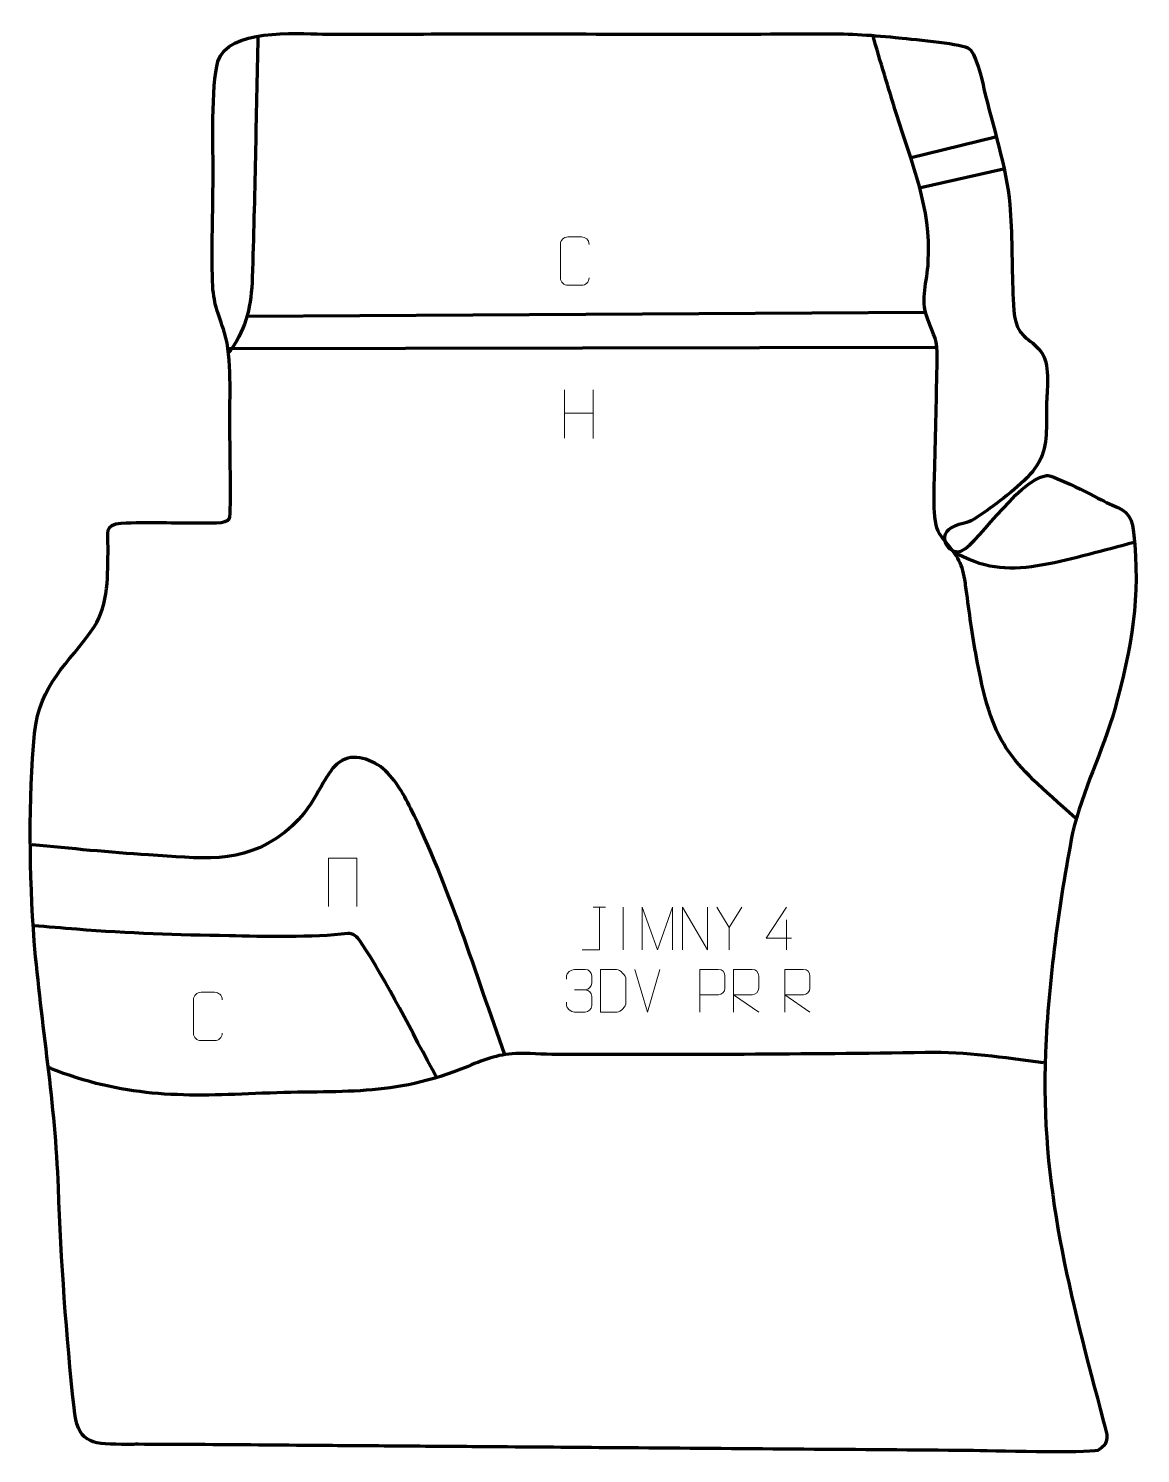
# Model space of a CAD drawing. Header units: millimetres. Extents: x 1311 to 1825, y 103 to 761.
import ezdxf

# ---------------------------------------------------------------- set-up
doc = ezdxf.new("R2010")
doc.units = ezdxf.units.MM
doc.header["$MEASUREMENT"] = 0
doc.layers.add('layer 2', color=7, linetype='Continuous')
doc.layers.add('layer 3', color=7, linetype='Continuous')

msp = doc.modelspace()

# ---------------------------------------------------------------- linework, layer by layer
at = {"layer": 'layer 2', "color": 142, "lineweight": 158}
for points, knots in [([(1417.1019, 757.7182), (1416.2287, 720.6208), (1415.7402, 683.424), (1414.4947, 646.352), (1414.4947, 646.352), (1413.9968, 633.3812), (1412.1728, 623.713), (1404.6042, 612.9312), (1404.6042, 612.9312), (1404.3255, 612.5343), (1404.046, 612.1381), (1403.7666, 611.7418)], [0, 0, 0, 0, 0.25, 0.25, 0.25, 0.25, 0.5, 0.5, 0.5, 0.5, 1, 1, 1, 1]), ([(1794.8027, 396.6794), (1763.5392, 424.3893), (1756.2986, 429.8299), (1748.7452, 472.8902), (1748.7452, 472.8902), (1746.9212, 483.288), (1745.4708, 493.7418), (1744.0859, 504.2056), (1744.0859, 504.2056), (1744.0859, 504.2056), (1743.96, 505.1717), (1743.96, 505.1717), (1743.96, 505.1717), (1742.8018, 514.045), (1740.2892, 517.6709), (1734.7788, 524.457), (1734.7788, 524.457), (1730.3821, 529.6887), (1730.2797, 531.164), (1729.7364, 538.1068), (1729.7364, 538.1068), (1729.7364, 538.1068), (1729.6245, 539.7007), (1729.6245, 539.7007), (1729.6245, 539.7007), (1729.2717, 545.6433), (1729.671, 551.7682), (1729.8479, 557.7239), (1729.8479, 557.7239), (1730.2344, 574.6155), (1730.6228, 591.5063), (1730.9298, 608.3995), (1730.9298, 608.3995), (1731.1094, 618.4074), (1729.6164, 618.5925), (1726.4216, 627.3849), (1726.4216, 627.3849), (1722.9965, 637.0894), (1726.3581, 643.8217), (1726.8369, 653.5637), (1726.8369, 653.5637), (1728.0958, 679.1786), (1719.5288, 698.1207), (1712.125, 721.8198), (1712.125, 721.8198), (1708.3516, 733.9677), (1704.6604, 746.1291), (1701.1425, 758.3539)], [0, 0, 0, 0, 0.07692308, 0.07692308, 0.07692308, 0.07692308, 0.15384615, 0.15384615, 0.15384615, 0.15384615, 0.23076923, 0.23076923, 0.23076923, 0.23076923, 0.30769231, 0.30769231, 0.30769231, 0.30769231, 0.38461538, 0.38461538, 0.38461538, 0.38461538, 0.46153846, 0.46153846, 0.46153846, 0.46153846, 0.53846154, 0.53846154, 0.53846154, 0.53846154, 0.61538462, 0.61538462, 0.61538462, 0.61538462, 0.69230769, 0.69230769, 0.69230769, 0.69230769, 0.76923077, 0.76923077, 0.76923077, 0.76923077, 0.84615385, 0.84615385, 0.84615385, 0.84615385, 1, 1, 1, 1]), ([(1821.9523, 523.9162), (1808.439, 520.4941), (1793.5143, 516.0739), (1779.9528, 513.6007), (1779.9528, 513.6007), (1764.7609, 510.9034), (1754.6096, 511.3599), (1740.6832, 518.3917), (1740.6832, 518.3917), (1740.1716, 518.6499), (1739.6595, 518.9064), (1739.147, 519.1627)], [0, 0, 0, 0, 0.25, 0.25, 0.25, 0.25, 0.5, 0.5, 0.5, 0.5, 1, 1, 1, 1]), ([(1531.1998, 287.2905), (1517.8166, 324.6839), (1505.3434, 365.6839), (1487.7069, 401.1184), (1487.7069, 401.1184), (1484.1377, 408.2896), (1480.113, 415.3544), (1473.7666, 420.4268), (1473.7666, 420.4268), (1466.6709, 424.9763), (1458.7409, 427.2079), (1452.3758, 420.344), (1452.3758, 420.344), (1450.7948, 418.6391), (1449.6628, 416.892), (1448.4518, 414.9232), (1448.4518, 414.9232), (1441.8464, 403.8046), (1439.9245, 398.6339), (1429.3292, 389.9994), (1429.3292, 389.9994), (1409.3399, 374.4003), (1389.9219, 378.377), (1366.5114, 379.7031), (1366.5114, 379.7031), (1348.5743, 380.7192), (1330.6975, 382.6547), (1312.8106, 384.3013)], [0, 0, 0, 0, 0.125, 0.125, 0.125, 0.125, 0.25, 0.25, 0.25, 0.25, 0.375, 0.375, 0.375, 0.375, 0.5, 0.5, 0.5, 0.5, 0.625, 0.625, 0.625, 0.625, 0.75, 0.75, 0.75, 0.75, 1, 1, 1, 1]), ([(1500.0031, 276.3092), (1487.5887, 298.9487), (1477.6951, 319.583), (1464.3671, 339.845), (1464.3671, 339.845), (1463.2472, 341.5474), (1460.7453, 343.6724), (1458.5982, 343.3878), (1458.5982, 343.3878), (1442.9739, 341.317), (1418.9943, 342.0133), (1403.8159, 342.2835), (1403.8159, 342.2835), (1379.8987, 342.7094), (1357.382, 343.3256), (1333.4938, 345.3226), (1333.4938, 345.3226), (1326.7657, 345.8851), (1320.0336, 346.4035), (1313.3028, 346.9349)], [0, 0, 0, 0, 0.16666667, 0.16666667, 0.16666667, 0.16666667, 0.33333333, 0.33333333, 0.33333333, 0.33333333, 0.5, 0.5, 0.5, 0.5, 0.66666667, 0.66666667, 0.66666667, 0.66666667, 1, 1, 1, 1]), ([(1780.0414, 283.5561), (1760.6546, 286.1841), (1745.3034, 288.7002), (1725.4681, 288.3776), (1725.4681, 288.3776), (1669.7288, 287.4945), (1613.8001, 287.3745), (1558.0492, 287.4172), (1558.0492, 287.4172), (1551.2812, 287.4224), (1544.479, 288.0023), (1537.8644, 287.9603), (1537.8644, 287.9603), (1528.9815, 287.9041), (1522.3352, 285.4334), (1514.2217, 282.0139), (1514.2217, 282.0139), (1478.5786, 267.4442), (1455.8997, 271.2047), (1419.1479, 269.5492), (1419.1479, 269.5492), (1384.6125, 267.9935), (1357.3035, 267.3761), (1324.2673, 279.9079), (1324.2673, 279.9079), (1323.0603, 280.3812), (1321.8565, 280.8617), (1320.6526, 281.343)], [0, 0, 0, 0, 0.125, 0.125, 0.125, 0.125, 0.25, 0.25, 0.25, 0.25, 0.375, 0.375, 0.375, 0.375, 0.5, 0.5, 0.5, 0.5, 0.625, 0.625, 0.625, 0.625, 0.75, 0.75, 0.75, 0.75, 1, 1, 1, 1])]:
    msp.add_open_spline(points, degree=3, knots=knots, dxfattribs=at)
for points in [[(1757.8974, 711.1373), (1757.8974, 711.1373), (1718.3803, 701.4004), (1718.3803, 701.4004)], [(1761.6396, 696.4082), (1761.6396, 696.4082), (1722.6873, 687.5521), (1722.6873, 687.5521)], [(1725.2278, 630.1178), (1725.2278, 630.1178), (1411.9286, 628.2869), (1411.9286, 628.2869)], [(1730.6942, 614.0219), (1730.6942, 614.0219), (1403.5439, 613.3002), (1403.5439, 613.3002)]]:
    msp.add_open_spline(points, degree=3, dxfattribs=at)
at = {"layer": 'layer 3', "color": 242, "lineweight": 158}
msp.add_open_spline([(1711.6872, 757.1469), (1699.008, 758.4855), (1689.1391, 758.965), (1676.3809, 758.8835), (1676.3809, 758.8835), (1628.6449, 758.5788), (1580.7517, 758.8123), (1532.9981, 758.789), (1532.9981, 758.789), (1523.4437, 758.7844), (1513.8893, 758.7797), (1504.3349, 758.7751), (1504.3349, 758.7751), (1485.226, 758.7658), (1466.1171, 758.7564), (1447.0083, 758.7471), (1447.0083, 758.7471), (1434.4653, 758.9149), (1403.373, 761.3104), (1398.6608, 746.0923), (1398.6608, 746.0923), (1395.3753, 734.7409), (1396.4893, 705.6125), (1396.4105, 692.2493), (1396.4105, 692.2493), (1396.3049, 676.4413), (1395.7239, 660.203), (1396.1297, 644.4475), (1396.1297, 644.4475), (1396.508, 634.1119), (1398.6927, 630.0737), (1401.7403, 620.7333), (1401.7403, 620.7333), (1405.2652, 608.7482), (1404.0078, 591.1396), (1404.0869, 578.3227), (1404.0869, 578.3227), (1404.1287, 572.7722), (1404.9289, 537.3849), (1404.0175, 535.0316), (1404.0175, 535.0316), (1403.0051, 532.4171), (1393.3759, 532.9973), (1391.1374, 532.9786), (1391.1374, 532.9786), (1378.9797, 532.9361), (1366.0551, 533.4366), (1354.0088, 532.9265), (1354.0088, 532.9265), (1345.9197, 532.0233), (1347.9531, 528.9185), (1347.8728, 521.5549), (1347.8728, 521.5549), (1347.7431, 509.2617), (1348.2114, 495.6256), (1341.47, 484.9187), (1341.47, 484.9187), (1329.0886, 467.2494), (1316.4886, 458.9811), (1313.8951, 435.7673), (1313.8951, 435.7673), (1311.1168, 405.3406), (1311.4948, 370.2531), (1313.7775, 339.7516), (1313.7775, 339.7516), (1317.0275, 301.4167), (1323.628, 264.719), (1324.9239, 225.9893), (1324.9239, 225.9893), (1326.1909, 192.0221), (1328.5767, 158.0302), (1332.1597, 124.2281), (1332.1597, 124.2281), (1333.8293, 108.4763), (1339.206, 107.5614), (1354.138, 107.4248), (1354.138, 107.4248), (1356.6658, 107.4017), (1359.2004, 107.4436), (1361.729, 107.4548), (1361.729, 107.4548), (1369.7044, 107.4094), (1377.6791, 107.4365), (1385.6547, 107.3772), (1385.6547, 107.3772), (1404.4362, 107.2275), (1423.2175, 107.0653), (1441.999, 106.9207), (1441.999, 106.9207), (1454.7322, 106.8229), (1467.4654, 106.7251), (1480.1985, 106.6272), (1480.1985, 106.6272), (1492.9317, 106.5294), (1505.6649, 106.4316), (1518.398, 106.3338), (1518.398, 106.3338), (1537.1795, 106.1895), (1555.9609, 106.0452), (1574.7424, 105.9009), (1574.7424, 105.9009), (1580.7907, 105.8545), (1586.8389, 105.808), (1592.8871, 105.7615), (1592.8871, 105.7615), (1618.3536, 105.5659), (1643.8199, 105.3703), (1669.2862, 105.1747), (1669.2862, 105.1747), (1694.7525, 104.979), (1720.2189, 104.7834), (1745.6853, 104.5878), (1745.6853, 104.5878), (1754.7408, 104.5092), (1800.0534, 103.214), (1805.1746, 104.6667), (1805.1746, 104.6667), (1811.2243, 107.8639), (1809.3351, 112.0853), (1807.8566, 117.7632), (1807.8566, 117.7632), (1792.2691, 176.8364), (1778.5644, 226.4931), (1780.9492, 288.3648), (1780.9492, 288.3648), (1782.4509, 321.9841), (1787.1276, 356.8092), (1793.5102, 389.8507), (1793.5102, 389.8507), (1798.101, 409.4099), (1807.4279, 427.365), (1812.9673, 446.9882), (1812.9673, 446.9882), (1820.979, 475.9007), (1824.8828, 498.4699), (1821.7136, 528.6513), (1821.7136, 528.6513), (1820.6803, 538.4912), (1817.2011, 538.5943), (1809.1166, 542.4499), (1809.1166, 542.4499), (1804.7882, 544.596), (1784.652, 555.2783), (1781.4451, 554.866), (1781.4451, 554.866), (1767.1868, 552.4083), (1748.2726, 520.1968), (1740.6712, 519.6732), (1740.6712, 519.6732), (1735.3456, 519.3063), (1729.2531, 528.871), (1740.9349, 532.1937), (1740.9349, 532.1937), (1746.9746, 533.9116), (1747.0571, 533.9237), (1752.312, 537.6104), (1752.312, 537.6104), (1759.3881, 542.5748), (1770.8832, 551.1056), (1775.9569, 557.9058), (1775.9569, 557.9058), (1782.1822, 566.6171), (1781.2654, 573.7896), (1781.4267, 584.1198), (1781.4267, 584.1198), (1781.4507, 585.6634), (1781.4786, 587.2063), (1781.5081, 588.7498), (1781.5081, 588.7498), (1781.7521, 595.424), (1783.2128, 606.7172), (1778.8697, 612.1678), (1778.8697, 612.1678), (1775.6815, 615.9673), (1774.1456, 616.4267), (1770.9226, 619.3241), (1770.9226, 619.3241), (1766.025, 623.7269), (1766.2463, 632.527), (1765.9583, 638.8066), (1765.9583, 638.8066), (1765.3974, 652.2896), (1765.5965, 666.6987), (1764.4952, 680.0082), (1764.4952, 680.0082), (1762.9515, 697.3336), (1756.4936, 716.2442), (1752.5535, 733.4725), (1752.5535, 733.4725), (1751.6509, 737.4188), (1748.8306, 750.698), (1745.0641, 752.4382), (1745.0641, 752.4382), (1740.4973, 754.5482), (1718.0814, 756.4897), (1711.6872, 757.1469)], degree=3, knots=[0, 0, 0, 0, 0.02, 0.02, 0.02, 0.02, 0.04, 0.04, 0.04, 0.04, 0.06, 0.06, 0.06, 0.06, 0.08, 0.08, 0.08, 0.08, 0.1, 0.1, 0.1, 0.1, 0.12, 0.12, 0.12, 0.12, 0.14, 0.14, 0.14, 0.14, 0.16, 0.16, 0.16, 0.16, 0.18, 0.18, 0.18, 0.18, 0.2, 0.2, 0.2, 0.2, 0.22, 0.22, 0.22, 0.22, 0.24, 0.24, 0.24, 0.24, 0.26, 0.26, 0.26, 0.26, 0.28, 0.28, 0.28, 0.28, 0.3, 0.3, 0.3, 0.3, 0.32, 0.32, 0.32, 0.32, 0.34, 0.34, 0.34, 0.34, 0.36, 0.36, 0.36, 0.36, 0.38, 0.38, 0.38, 0.38, 0.4, 0.4, 0.4, 0.4, 0.42, 0.42, 0.42, 0.42, 0.44, 0.44, 0.44, 0.44, 0.46, 0.46, 0.46, 0.46, 0.48, 0.48, 0.48, 0.48, 0.5, 0.5, 0.5, 0.5, 0.52, 0.52, 0.52, 0.52, 0.54, 0.54, 0.54, 0.54, 0.56, 0.56, 0.56, 0.56, 0.58, 0.58, 0.58, 0.58, 0.6, 0.6, 0.6, 0.6, 0.62, 0.62, 0.62, 0.62, 0.64, 0.64, 0.64, 0.64, 0.66, 0.66, 0.66, 0.66, 0.68, 0.68, 0.68, 0.68, 0.7, 0.7, 0.7, 0.7, 0.72, 0.72, 0.72, 0.72, 0.74, 0.74, 0.74, 0.74, 0.76, 0.76, 0.76, 0.76, 0.78, 0.78, 0.78, 0.78, 0.8, 0.8, 0.8, 0.8, 0.82, 0.82, 0.82, 0.82, 0.84, 0.84, 0.84, 0.84, 0.86, 0.86, 0.86, 0.86, 0.88, 0.88, 0.88, 0.88, 0.9, 0.9, 0.9, 0.9, 0.92, 0.92, 0.92, 0.92, 0.94, 0.94, 0.94, 0.94, 0.96, 0.96, 0.96, 0.96, 1, 1, 1, 1], dxfattribs=at)
at = {"layer": 'layer 3', "color": 250, "lineweight": 9}
for points, knots in [([(1570.1492, 646.1173), (1570.024, 644.0363), (1568.5218, 642.7111), (1566.5981, 642.7014), (1566.5981, 642.7014), (1564.5095, 642.7017), (1562.4209, 642.7017), (1560.3326, 642.7014), (1560.3326, 642.7014), (1558.6084, 642.607), (1556.842, 644.2949), (1556.852, 646.1017), (1556.852, 646.1017), (1556.8524, 651.2699), (1556.8524, 656.4376), (1556.852, 661.605), (1556.852, 661.605), (1556.8558, 663.5201), (1558.4203, 665.06), (1560.3482, 665.0479), (1560.3482, 665.0479), (1562.4312, 665.0479), (1564.5147, 665.0479), (1566.5981, 665.0479), (1566.5981, 665.0479), (1568.3416, 665.0797), (1570.1253, 663.7438), (1570.1492, 661.5604)], [0, 0, 0, 0, 0.125, 0.125, 0.125, 0.125, 0.25, 0.25, 0.25, 0.25, 0.375, 0.375, 0.375, 0.375, 0.5, 0.5, 0.5, 0.5, 0.625, 0.625, 0.625, 0.625, 0.75, 0.75, 0.75, 0.75, 1, 1, 1, 1]), ([(1449.6494, 355.7996), (1449.6494, 355.7996), (1449.6494, 378.1499), (1449.6494, 378.1499), (1449.6494, 378.1499), (1449.6494, 378.1499), (1462.7677, 378.1499), (1462.7677, 378.1499), (1462.7677, 378.1499), (1462.7677, 378.1499), (1462.7677, 355.7996), (1462.7677, 355.7996)], [0, 0, 0, 0, 0.25, 0.25, 0.25, 0.25, 0.5, 0.5, 0.5, 0.5, 1, 1, 1, 1]), ([(1566.9438, 335.7701), (1566.9438, 335.7701), (1574.8559, 335.7701), (1574.8559, 335.7701), (1574.8559, 335.7701), (1574.8559, 335.7701), (1574.8559, 355.4703), (1574.8559, 355.4703)], [0, 0, 0, 0, 0.33333333, 0.33333333, 0.33333333, 0.33333333, 1, 1, 1, 1]), ([(1594.7171, 335.7684), (1594.7171, 335.7684), (1594.7171, 355.4721), (1594.7171, 355.4721), (1594.7171, 355.4721), (1594.7171, 355.4721), (1601.7633, 335.7684), (1601.7633, 335.7684), (1601.7633, 335.7684), (1601.7633, 335.7684), (1608.679, 355.4716), (1608.679, 355.4716), (1608.679, 355.4716), (1608.679, 355.4716), (1608.679, 335.7684), (1608.679, 335.7684)], [0, 0, 0, 0, 0.2, 0.2, 0.2, 0.2, 0.4, 0.4, 0.4, 0.4, 0.6, 0.6, 0.6, 0.6, 1, 1, 1, 1]), ([(1613.2818, 335.7701), (1613.2818, 335.7701), (1613.2818, 355.4703), (1613.2818, 355.4703), (1613.2818, 355.4703), (1613.2818, 355.4703), (1624.8513, 335.7701), (1624.8513, 335.7701), (1624.8513, 335.7701), (1624.8513, 335.7701), (1624.8513, 355.4703), (1624.8513, 355.4703)], [0, 0, 0, 0, 0.25, 0.25, 0.25, 0.25, 0.5, 0.5, 0.5, 0.5, 1, 1, 1, 1]), ([(1640.6363, 355.4703), (1640.6363, 355.4703), (1634.8555, 346.0766), (1634.8555, 346.0766), (1634.8555, 346.0766), (1634.8555, 346.0766), (1634.856, 335.7701), (1634.856, 335.7701)], [0, 0, 0, 0, 0.33333333, 0.33333333, 0.33333333, 0.33333333, 1, 1, 1, 1]), ([(1663.6015, 341.2123), (1663.6015, 341.2123), (1651.9001, 341.2123), (1651.9001, 341.2123), (1651.9001, 341.2123), (1651.9001, 341.2123), (1661.2773, 355.4785), (1661.2773, 355.4785)], [0, 0, 0, 0, 0.33333333, 0.33333333, 0.33333333, 0.33333333, 1, 1, 1, 1]), ([(1559.6833, 322.2719), (1559.6833, 322.2719), (1559.6833, 323.7382), (1559.6833, 323.7382), (1559.6833, 323.7382), (1559.6721, 325.1134), (1561.7756, 326.7856), (1563.4012, 326.7676), (1563.4012, 326.7676), (1565.0307, 326.7676), (1566.6603, 326.7676), (1568.2895, 326.7676), (1568.2895, 326.7676), (1570.022, 326.7746), (1571.2838, 325.3166), (1571.3189, 323.807), (1571.3189, 323.807), (1571.3186, 322.6741), (1571.3186, 321.5411), (1571.3189, 320.4078), (1571.3189, 320.4078), (1571.2805, 319.1024), (1570.0153, 317.3418), (1568.2797, 317.3497), (1568.2797, 317.3497), (1570.0196, 317.3409), (1571.289, 315.9173), (1571.3317, 314.2914), (1571.3317, 314.2914), (1571.3314, 312.8824), (1571.3314, 311.4734), (1571.3317, 310.0641), (1571.3317, 310.0641), (1571.3396, 308.4367), (1569.7174, 307.0448), (1568.2797, 307.0512), (1568.2797, 307.0512), (1566.6493, 307.0515), (1565.0189, 307.0515), (1563.3881, 307.0512), (1563.3881, 307.0512), (1561.676, 307.0603), (1559.6779, 308.9552), (1559.6632, 310.1092), (1559.6632, 310.1092), (1559.6632, 310.1092), (1559.6632, 311.616), (1559.6632, 311.616)], [0, 0, 0, 0, 0.07692308, 0.07692308, 0.07692308, 0.07692308, 0.15384615, 0.15384615, 0.15384615, 0.15384615, 0.23076923, 0.23076923, 0.23076923, 0.23076923, 0.30769231, 0.30769231, 0.30769231, 0.30769231, 0.38461538, 0.38461538, 0.38461538, 0.38461538, 0.46153846, 0.46153846, 0.46153846, 0.46153846, 0.53846154, 0.53846154, 0.53846154, 0.53846154, 0.61538462, 0.61538462, 0.61538462, 0.61538462, 0.69230769, 0.69230769, 0.69230769, 0.69230769, 0.76923077, 0.76923077, 0.76923077, 0.76923077, 0.84615385, 0.84615385, 0.84615385, 0.84615385, 1, 1, 1, 1]), ([(1575.4509, 307.0816), (1577.2919, 307.0819), (1581.1999, 307.063), (1583.0406, 307.0627), (1583.0406, 307.0627), (1584.5604, 306.9795), (1587.1802, 309.7755), (1587.1714, 311.3681), (1587.1714, 311.3681), (1587.1711, 315.9234), (1587.1711, 317.6364), (1587.1714, 322.1911), (1587.1714, 322.1911), (1587.168, 323.8791), (1584.504, 326.7687), (1582.8047, 326.758), (1582.8047, 326.758), (1580.9686, 326.758), (1577.2389, 326.758), (1575.4025, 326.758), (1575.4025, 326.758), (1575.4028, 322.221), (1575.4512, 311.6189), (1575.4509, 307.0816)], [0, 0, 0, 0, 0.14285714, 0.14285714, 0.14285714, 0.14285714, 0.28571429, 0.28571429, 0.28571429, 0.28571429, 0.42857143, 0.42857143, 0.42857143, 0.42857143, 0.57142857, 0.57142857, 0.57142857, 0.57142857, 0.71428571, 0.71428571, 0.71428571, 0.71428571, 1, 1, 1, 1]), ([(1621.3091, 307.0578), (1621.3091, 307.0578), (1621.3091, 326.758), (1621.3091, 326.758), (1621.3091, 326.758), (1624.1472, 326.758), (1626.9856, 326.758), (1629.8241, 326.758), (1629.8241, 326.758), (1631.6598, 326.7281), (1632.8893, 325.5517), (1632.886, 323.6837), (1632.886, 323.6837), (1632.8857, 322.0766), (1632.8857, 319.6613), (1632.886, 318.0539), (1632.886, 318.0539), (1632.8808, 316.5734), (1631.4502, 315.0403), (1629.8636, 315.0252), (1629.8636, 315.0252), (1629.8636, 315.0252), (1621.3091, 315.0252), (1621.3091, 315.0252)], [0, 0, 0, 0, 0.14285714, 0.14285714, 0.14285714, 0.14285714, 0.28571429, 0.28571429, 0.28571429, 0.28571429, 0.42857143, 0.42857143, 0.42857143, 0.42857143, 0.57142857, 0.57142857, 0.57142857, 0.57142857, 0.71428571, 0.71428571, 0.71428571, 0.71428571, 1, 1, 1, 1]), ([(1636.9033, 307.0608), (1636.9033, 307.0608), (1636.9033, 326.761), (1636.9033, 326.761), (1636.9033, 326.761), (1639.7413, 326.761), (1642.5799, 326.761), (1645.4182, 326.761), (1645.4182, 326.761), (1647.254, 326.7312), (1648.4834, 325.5549), (1648.4802, 323.6867), (1648.4802, 323.6867), (1648.4799, 322.0797), (1648.4799, 319.6644), (1648.4802, 318.057), (1648.4802, 318.057), (1648.475, 316.5764), (1647.0443, 315.0434), (1645.4578, 315.0283), (1645.4578, 315.0283), (1645.4578, 315.0283), (1636.9033, 315.0283), (1636.9033, 315.0283), (1636.9033, 315.0283), (1636.9033, 315.0283), (1648.4728, 307.0608), (1648.4728, 307.0608)], [0, 0, 0, 0, 0.125, 0.125, 0.125, 0.125, 0.25, 0.25, 0.25, 0.25, 0.375, 0.375, 0.375, 0.375, 0.5, 0.5, 0.5, 0.5, 0.625, 0.625, 0.625, 0.625, 0.75, 0.75, 0.75, 0.75, 1, 1, 1, 1]), ([(1660.5875, 307.0608), (1660.5875, 307.0608), (1660.5875, 326.761), (1660.5875, 326.761), (1660.5875, 326.761), (1663.4256, 326.761), (1666.2641, 326.761), (1669.1024, 326.761), (1669.1024, 326.761), (1670.9382, 326.7312), (1672.1676, 325.5549), (1672.1644, 323.6867), (1672.1644, 323.6867), (1672.1641, 322.0797), (1672.1641, 319.6644), (1672.1644, 318.057), (1672.1644, 318.057), (1672.1593, 316.5764), (1670.7285, 315.0434), (1669.1421, 315.0283), (1669.1421, 315.0283), (1669.1421, 315.0283), (1660.5875, 315.0283), (1660.5875, 315.0283), (1660.5875, 315.0283), (1660.5875, 315.0283), (1672.1571, 307.0608), (1672.1571, 307.0608)], [0, 0, 0, 0, 0.125, 0.125, 0.125, 0.125, 0.25, 0.25, 0.25, 0.25, 0.375, 0.375, 0.375, 0.375, 0.5, 0.5, 0.5, 0.5, 0.625, 0.625, 0.625, 0.625, 0.75, 0.75, 0.75, 0.75, 1, 1, 1, 1]), ([(1400.648, 297.3066), (1400.5228, 295.2256), (1399.0206, 293.9004), (1397.0969, 293.8907), (1397.0969, 293.8907), (1395.0083, 293.891), (1392.9197, 293.891), (1390.8314, 293.8907), (1390.8314, 293.8907), (1389.1072, 293.7963), (1387.3408, 295.4842), (1387.3508, 297.291), (1387.3508, 297.291), (1387.3512, 302.4592), (1387.3512, 307.6269), (1387.3508, 312.7943), (1387.3508, 312.7943), (1387.3546, 314.7094), (1388.9191, 316.2493), (1390.847, 316.2372), (1390.847, 316.2372), (1392.93, 316.2372), (1395.0135, 316.2372), (1397.0969, 316.2372), (1397.0969, 316.2372), (1398.8404, 316.269), (1400.6241, 314.9331), (1400.648, 312.7497)], [0, 0, 0, 0, 0.125, 0.125, 0.125, 0.125, 0.25, 0.25, 0.25, 0.25, 0.375, 0.375, 0.375, 0.375, 0.5, 0.5, 0.5, 0.5, 0.625, 0.625, 0.625, 0.625, 0.75, 0.75, 0.75, 0.75, 1, 1, 1, 1])]:
    msp.add_open_spline(points, degree=3, knots=knots, dxfattribs=at)
for points in [[(1558.8119, 594.374), (1558.8119, 594.374), (1558.8119, 572.1813), (1558.8119, 572.1813)], [(1571.9276, 594.374), (1571.9276, 594.374), (1571.9276, 572.0237), (1571.9276, 572.0237)], [(1558.8294, 583.7316), (1558.8294, 583.7316), (1571.9276, 583.7316), (1571.9276, 583.7316)], [(1572.0264, 355.4703), (1572.0264, 355.4703), (1577.6855, 355.4703), (1577.6855, 355.4703)], [(1585.9086, 355.4784), (1585.9086, 355.4784), (1585.9086, 335.762), (1585.9086, 335.762)], [(1634.8555, 346.0766), (1634.8555, 346.0766), (1629.0758, 355.4703), (1629.0758, 355.4703)], [(1661.2773, 349.7079), (1661.2773, 349.7079), (1661.2773, 335.762), (1661.2773, 335.762)], [(1597.0765, 307.0594), (1597.0765, 307.0594), (1591.2962, 326.7596), (1591.2962, 326.7596)], [(1602.8569, 326.7596), (1602.8569, 326.7596), (1597.0766, 307.0594), (1597.0766, 307.0594)], [(1563.4015, 317.3415), (1563.4015, 317.3415), (1568.2935, 317.3415), (1568.2935, 317.3415)]]:
    msp.add_open_spline(points, degree=3, dxfattribs=at)

doc.saveas('drawing.dxf')
